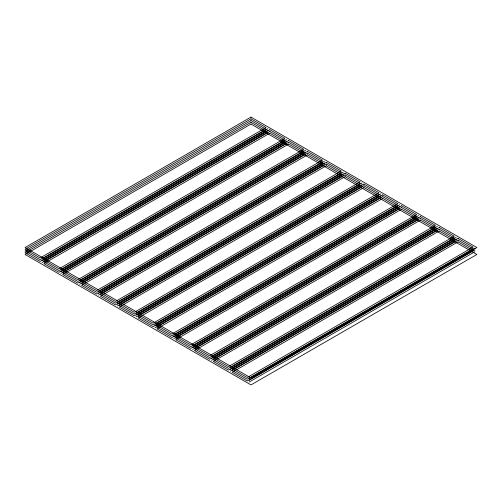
<?xml version="1.0" encoding="UTF-8"?>
<svg xmlns="http://www.w3.org/2000/svg" width="502" height="502" viewBox="0 0 502 502"><rect width="100%" height="100%" fill="white"/><g stroke="black" fill="none" stroke-linecap="round" stroke-linejoin="round"><path stroke-width="0.75" d="M42.042 259.045L267.942 128.619M42.042 260.783L267.942 130.357M42.042 262.521L267.942 132.101M60.867 269.913L286.767 139.487M60.867 271.651L286.767 141.225M60.867 273.389L286.767 142.97M79.692 280.781L305.592 150.355M79.692 282.519L305.592 152.093M79.692 284.257L305.592 153.838M98.517 291.649L324.417 161.224M98.517 293.388L324.417 162.968M98.517 295.126L324.417 164.706M117.342 302.518L343.242 172.092M117.342 304.256L343.242 173.836M117.342 305.994L343.242 175.575M136.167 313.386L362.067 182.96M136.167 315.124L362.067 184.705M136.167 316.862L362.067 186.443M154.992 324.254L380.892 193.828M154.992 325.993L380.892 195.573M154.992 327.731L380.892 197.311M173.817 335.123L399.717 204.703M173.817 336.861L399.717 206.441M173.817 338.599L399.717 208.179M192.642 345.991L418.542 215.571M192.642 347.729L418.542 217.31M192.642 349.467L418.542 219.048M211.467 356.859L437.367 226.44M211.467 358.597L437.367 228.178M211.467 360.336L437.367 229.916M230.292 367.728L456.192 237.308M230.292 369.466L456.192 239.046M230.292 371.204L456.192 240.784M249.117 378.596L475.017 248.176M249.117 380.334L475.017 249.914M249.117 382.072L475.017 251.653M251 117.098L25.1 247.524L251 377.943L476.9 247.524L251 117.098M251 118.836L25.1 249.262L40.16 257.953L266.06 127.533L251 118.836M251 120.58L25.1 251L40.16 259.697L266.06 129.271L251 120.58M251 122.319L25.1 252.738L40.16 261.435L266.06 131.009L251 122.319M251 124.057L25.1 254.476L251 384.902L476.9 254.476L251 124.057M269.825 129.704L43.925 260.13L58.985 268.827L284.885 138.401L269.825 129.704M269.825 131.449L43.925 261.868L58.985 270.565L284.885 140.14L269.825 131.449M269.825 133.187L43.925 263.606L58.985 272.304L284.885 141.878L269.825 133.187M288.65 140.579L62.75 270.998L77.81 279.696L303.71 149.27L288.65 140.579M288.65 142.317L62.75 272.737L77.81 281.434L303.71 151.008L288.65 142.317M288.65 144.055L62.75 274.475L77.81 283.172L303.71 152.746L288.65 144.055M307.475 151.447L81.575 281.867L96.635 290.564L322.535 160.138L307.475 151.447M307.475 153.185L81.575 283.605L96.635 292.302L322.535 161.876L307.475 153.185M307.475 154.923L81.575 285.343L96.635 294.04L322.535 163.614L307.475 154.923M326.3 162.315L100.4 292.735L115.46 301.432L341.36 171.006L326.3 162.315M326.3 164.054L100.4 294.473L115.46 303.17L341.36 172.744L326.3 164.054M326.3 165.792L100.4 296.211L115.46 304.909L341.36 174.483L326.3 165.792M345.125 173.184L119.225 303.603L134.285 312.3L360.185 181.875L345.125 173.184M345.125 174.922L119.225 305.341L134.285 314.039L360.185 183.613L345.125 174.922M345.125 176.66L119.225 307.08L134.285 315.777L360.185 185.357L345.125 176.66M363.95 184.052L138.05 314.472L153.11 323.169L379.01 192.743L363.95 184.052M363.95 185.79L138.05 316.21L153.11 324.907L379.01 194.481L363.95 185.79M363.95 187.528L138.05 317.948L153.11 326.645L379.01 196.226L363.95 187.528M382.775 194.92L156.875 325.34L171.935 334.037L397.835 203.611L382.775 194.92M382.775 196.658L156.875 327.078L171.935 335.775L397.835 205.349L382.775 196.658M382.775 198.397L156.875 328.816L171.935 337.513L397.835 207.094L382.775 198.397M401.6 205.789L175.7 336.208L190.76 344.905L416.66 214.48L401.6 205.789M401.6 207.527L175.7 337.946L190.76 346.644L416.66 216.218L401.6 207.527M401.6 209.265L175.7 339.685L190.76 348.382L416.66 217.962L401.6 209.265M420.425 216.657L194.525 347.077L209.585 355.774L435.485 225.348L420.425 216.657M420.425 218.395L194.525 348.815L209.585 357.512L435.485 227.092L420.425 218.395M420.425 220.133L194.525 350.553L209.585 359.25L435.485 228.83L420.425 220.133M439.25 227.525L213.35 357.945L228.41 366.642L454.31 236.216L439.25 227.525M439.25 229.263L213.35 359.683L228.41 368.38L454.31 237.961L439.25 229.263M439.25 231.002L213.35 361.421L228.41 370.118L454.31 239.699L439.25 231.002M458.075 238.394L232.175 368.813L247.235 377.51L473.135 247.084L458.075 238.394M458.075 240.132L232.175 370.551L247.235 379.248L473.135 248.829L458.075 240.132M458.075 241.87L232.175 372.296L247.235 380.987L473.135 250.567L458.075 241.87"/></g></svg>
